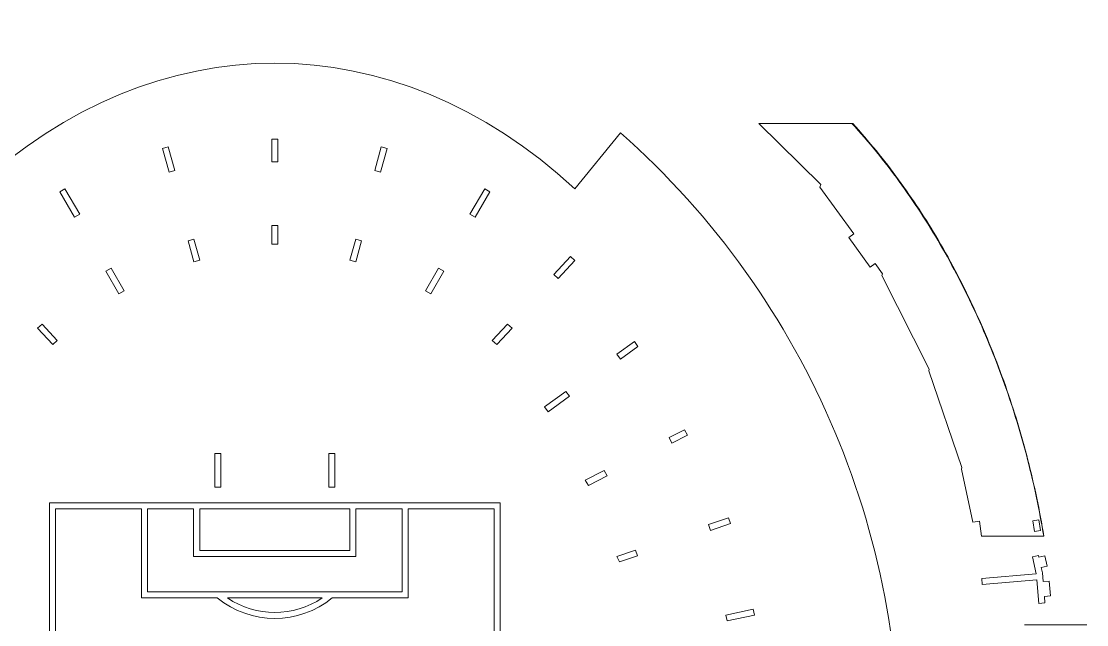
# Model space of a CAD drawing. Header units: millimetres. Extents: x -2091 to 2473, y -1360 to 1670.
# Drawn here: x 1834 to 2365, y 1369 to 1670 of the extents above; entities that cross this region are included whole.
import ezdxf

# ---------------------------------------------------------------- set-up
doc = ezdxf.new("R2010")
doc.units = ezdxf.units.MM

msp = doc.modelspace()

# ---------------------------------------------------------------- linework, layer by layer
at = {"color": 7, "linetype": 'Continuous', "lineweight": 15}
for p, q in [((2232.5, 1588.61), (2201.68, 1618.99)), ((2248.02, 1618.99), (2201.68, 1618.99)), ((2248.02, 1618.99), (2248.38, 1618.99)), ((2109.94, 1586.5), (2132.8, 1614.3)), ((1959.09, 1611.13), (1959.09, 1599.89)), ((1962.09, 1611.13), (1959.09, 1611.13)), ((1962.09, 1599.89), (1962.09, 1611.13)), ((1907.55, 1607.3), (1904.66, 1606.49)), ((1904.66, 1606.49), (1907.94, 1594.7)), ((1910.83, 1595.5), (1907.55, 1607.3)), ((2013.63, 1607.3), (2010.36, 1595.5)), ((2013.25, 1594.7), (2016.53, 1606.49)), ((2016.53, 1606.49), (2013.63, 1607.3)), ((1959.09, 1599.89), (1962.09, 1599.89)), ((1907.94, 1594.7), (1910.83, 1595.5)), ((2010.36, 1595.5), (2013.25, 1594.7)), ((1856.09, 1586.5), (1853.49, 1585)), ((1863.47, 1573.76), (1856.09, 1586.5)), ((2065.1, 1586.5), (2057.71, 1573.76)), ((2067.69, 1585), (2065.1, 1586.5)), ((2232.5, 1588.61), (2232.07, 1587.25)), ((2232.07, 1587.25), (2248.89, 1563.97)), ((1853.49, 1585), (1860.87, 1572.25)), ((2060.31, 1572.25), (2067.69, 1585)), ((1860.87, 1572.25), (1863.47, 1573.76)), ((2057.71, 1573.76), (2060.31, 1572.25)), ((1962.09, 1568.24), (1959.09, 1568.24)), ((1959.09, 1568.24), (1959.09, 1558.84)), ((1962.09, 1558.84), (1962.09, 1568.24)), ((1920.32, 1561.33), (1917.43, 1560.53)), ((1917.43, 1560.53), (1920.32, 1550.11)), ((1923.21, 1550.92), (1920.32, 1561.33)), ((2000.86, 1561.33), (1997.97, 1550.92)), ((2003.75, 1560.53), (2000.86, 1561.33)), ((2000.86, 1550.11), (2003.75, 1560.53)), ((2248.89, 1563.97), (2246.46, 1562.22)), ((2246.46, 1562.22), (2257.13, 1547.46)), ((1959.09, 1558.84), (1962.09, 1558.84)), ((1920.32, 1550.11), (1923.21, 1550.92)), ((1997.97, 1550.92), (2000.86, 1550.11)), ((2107.88, 1552.74), (2099.55, 1543.81)), ((2101.74, 1541.76), (2110.07, 1550.7)), ((2110.07, 1550.7), (2107.88, 1552.74)), ((2257.13, 1547.46), (2259.56, 1549.21)), ((2259.56, 1549.21), (2263.24, 1544.13)), ((1879.02, 1546.92), (1876.38, 1545.47)), ((1876.38, 1545.47), (1882.96, 1534.13)), ((1885.54, 1535.65), (1879.02, 1546.92)), ((2042.17, 1546.92), (2035.64, 1535.65)), ((2038.22, 1534.13), (2044.8, 1545.47)), ((2044.8, 1545.47), (2042.17, 1546.92)), ((2263.24, 1544.13), (2262.92, 1543.29)), ((2099.55, 1543.81), (2101.74, 1541.76)), ((2262.92, 1543.29), (2286.38, 1496.63)), ((1882.96, 1534.13), (1885.54, 1535.65)), ((2035.64, 1535.65), (2038.22, 1534.13)), ((1844.66, 1519.12), (1842.46, 1517.07)), ((1852.28, 1510.94), (1844.66, 1519.12)), ((2076.53, 1519.12), (2068.9, 1510.94)), ((2078.72, 1517.07), (2076.53, 1519.12)), ((1842.46, 1517.07), (1850.09, 1508.89)), ((2071.1, 1508.89), (2078.72, 1517.07)), ((1850.09, 1508.89), (1852.28, 1510.94)), ((2068.9, 1510.94), (2071.1, 1508.89)), ((2139.66, 1510.45), (2130.97, 1504.11)), ((2132.74, 1501.69), (2141.43, 1508.03)), ((2141.43, 1508.03), (2139.66, 1510.45)), ((2130.97, 1504.11), (2132.74, 1501.69)), ((2286.38, 1496.63), (2286.22, 1495.81)), ((2286.22, 1495.81), (2302.77, 1447.72)), ((2105.53, 1485.56), (2094.94, 1477.84)), ((2107.42, 1483.22), (2105.53, 1485.56)), ((2096.71, 1475.41), (2107.42, 1483.22)), ((2094.94, 1477.84), (2096.71, 1475.41)), ((2164.69, 1466.49), (2156.95, 1462.57)), ((2166.05, 1463.82), (2164.69, 1466.49)), ((2156.95, 1462.57), (2158.31, 1459.89)), ((2158.31, 1459.89), (2166.05, 1463.82)), ((1930.74, 1454.75), (1930.74, 1437.89)), ((1933.74, 1454.75), (1930.74, 1454.75)), ((1933.74, 1437.89), (1933.74, 1454.75)), ((1987.45, 1454.75), (1987.45, 1437.89)), ((1990.45, 1454.75), (1987.45, 1454.75)), ((1990.45, 1437.89), (1990.45, 1454.75)), ((2124.68, 1446.2), (2115.2, 1441.39)), ((2116.78, 1438.83), (2126.04, 1443.52)), ((2126.04, 1443.52), (2124.68, 1446.2)), ((2302.77, 1447.72), (2302.57, 1446.82)), ((2302.57, 1446.82), (2308.18, 1420.54)), ((1930.74, 1437.89), (1933.74, 1437.89)), ((1987.45, 1437.89), (1990.45, 1437.89)), ((2115.2, 1441.39), (2116.78, 1438.83)), ((2072.82, 1430.16), (1848.37, 1430.16)), ((1848.37, 1430.16), (1848.37, 1140.43)), ((2072.82, 1140.43), (2072.82, 1430.16)), ((1851.37, 1427.16), (1851.37, 1286.79)), ((1894.13, 1427.16), (1851.37, 1427.16)), ((1894.13, 1427.16), (1894.13, 1382.77)), ((1920.18, 1427.16), (1897.13, 1427.16)), ((1897.13, 1385.77), (1897.13, 1427.16)), ((1920.18, 1427.16), (1920.18, 1403.47)), ((1998.01, 1427.16), (1923.18, 1427.16)), ((1923.18, 1406.47), (1923.18, 1427.16)), ((1998.01, 1427.16), (1998.01, 1406.47)), ((2024.06, 1427.16), (2001.01, 1427.16)), ((2001.01, 1403.47), (2001.01, 1427.16)), ((2024.06, 1427.16), (2024.06, 1385.77)), ((2027.06, 1382.77), (2027.06, 1427.16)), ((2069.82, 1427.16), (2027.06, 1427.16)), ((2069.82, 1286.79), (2069.82, 1427.16)), ((2186.55, 1422.73), (2176.61, 1419.28)), ((2187.54, 1419.9), (2186.55, 1422.73)), ((2176.61, 1419.28), (2177.6, 1416.44)), ((2177.6, 1416.44), (2187.54, 1419.9)), ((2311.46, 1421.02), (2308.18, 1420.54)), ((2312.53, 1413.5), (2311.46, 1421.02)), ((2338, 1421.13), (2341.02, 1421.63)), ((2338.85, 1415.94), (2338, 1421.13)), ((2341.88, 1416.44), (2341.02, 1421.63)), ((2343.57, 1413.5), (2312.53, 1413.5)), ((2341.88, 1416.44), (2338.85, 1415.94)), ((2343.57, 1413.5), (2343.63, 1413.5)), ((1998.01, 1406.47), (1923.18, 1406.47)), ((2140.26, 1406.65), (2130.99, 1403.43)), ((2141.25, 1403.82), (2140.26, 1406.65)), ((1920.18, 1403.47), (2001.01, 1403.47)), ((2130.99, 1403.43), (2132.29, 1400.7)), ((2132.29, 1400.7), (2141.25, 1403.82)), ((2340.98, 1403.86), (2337.89, 1403.19)), ((2337.89, 1403.19), (2339.73, 1394.79)), ((2341.13, 1403.15), (2340.98, 1403.86)), ((2341.13, 1403.15), (2344.06, 1403.8)), ((2344.06, 1403.8), (2345.19, 1398.66)), ((2345.19, 1398.66), (2342.26, 1398.01)), ((2342.86, 1395.31), (2342.26, 1398.01)), ((2339.73, 1394.79), (2312.64, 1392.49)), ((2312.64, 1392.49), (2312.89, 1389.5)), ((2312.89, 1389.5), (2340.14, 1391.81)), ((2340.14, 1391.81), (2341.14, 1380.04)), ((2343.22, 1390.97), (2342.86, 1395.31)), ((2343.22, 1390.97), (2346.21, 1391.22)), ((2346.21, 1391.22), (2346.85, 1383.76)), ((2024.06, 1385.77), (1897.13, 1385.77)), ((1894.13, 1382.77), (1931.97, 1382.77)), ((1984.17, 1382.77), (1937.01, 1382.77)), ((1989.21, 1382.77), (2027.06, 1382.77)), ((2341.14, 1380.04), (2344.13, 1380.29)), ((2346.85, 1383.76), (2343.86, 1383.5)), ((2344.13, 1380.29), (2343.86, 1383.5)), ((2198.82, 1377.21), (2185.19, 1374.28)), ((2185.19, 1374.28), (2185.82, 1371.34)), ((2185.82, 1371.34), (2199.45, 1374.28)), ((2199.45, 1374.28), (2198.82, 1377.21)), ((2364.9, 1369.48), (2333.87, 1369.48))]:
    msp.add_line(p, q, dxfattribs=at)
for centre, radius, start, end in [((1859.29, 1305.52), 412.5, 357.1897, 48.4656), ((1960.59, 1417.98), 45.38, 230.8939, 309.1061), ((1960.59, 1417.98), 42.38, 236.1925, 303.8075)]:
    msp.add_arc(centre, radius, start, end, dxfattribs=at)
msp.add_ellipse((1960.59, 1285.29), major_axis=(0, 363.69), ratio=0.732746, start_param=5.688274, end_param=6.878096, dxfattribs=at)
for points, knots in [([(2248.02, 1618.99), (2252.14, 1614.32), (2260.34, 1605), (2271.65, 1590.21), (2282.26, 1574.84), (2292.15, 1558.77), (2301.33, 1542.03), (2309.78, 1524.69), (2317.44, 1506.93), (2324.3, 1488.8), (2330.35, 1470.38), (2335.6, 1451.65), (2340.1, 1432.69), (2342.41, 1419.9), (2343.57, 1413.5)], [0, 0, 0, 0, 0.0813515, 0.1621012, 0.243111, 0.3251773, 0.4085102, 0.4924514, 0.5770246, 0.6611326, 0.7455807, 0.83022, 0.9151101, 1, 1, 1, 1]), ([(2343.63, 1413.5), (2342.49, 1419.86), (2340.2, 1432.57), (2335.75, 1451.43), (2330.56, 1470.1), (2324.47, 1488.72), (2317.48, 1507.25), (2309.54, 1525.64), (2300.73, 1543.62), (2291.36, 1560.52), (2281.54, 1576.32), (2271.3, 1591.09), (2260.33, 1605.4), (2252.37, 1614.46), (2248.38, 1618.99)], [0, 0, 0, 0, 0.0843612, 0.1687997, 0.253234, 0.3375897, 0.4247544, 0.5120208, 0.5992732, 0.6864195, 0.7644121, 0.8424024, 0.9212025, 1, 1, 1, 1])]:
    msp.add_open_spline(points, degree=3, knots=knots, dxfattribs=at)

doc.saveas('drawing.dxf')
